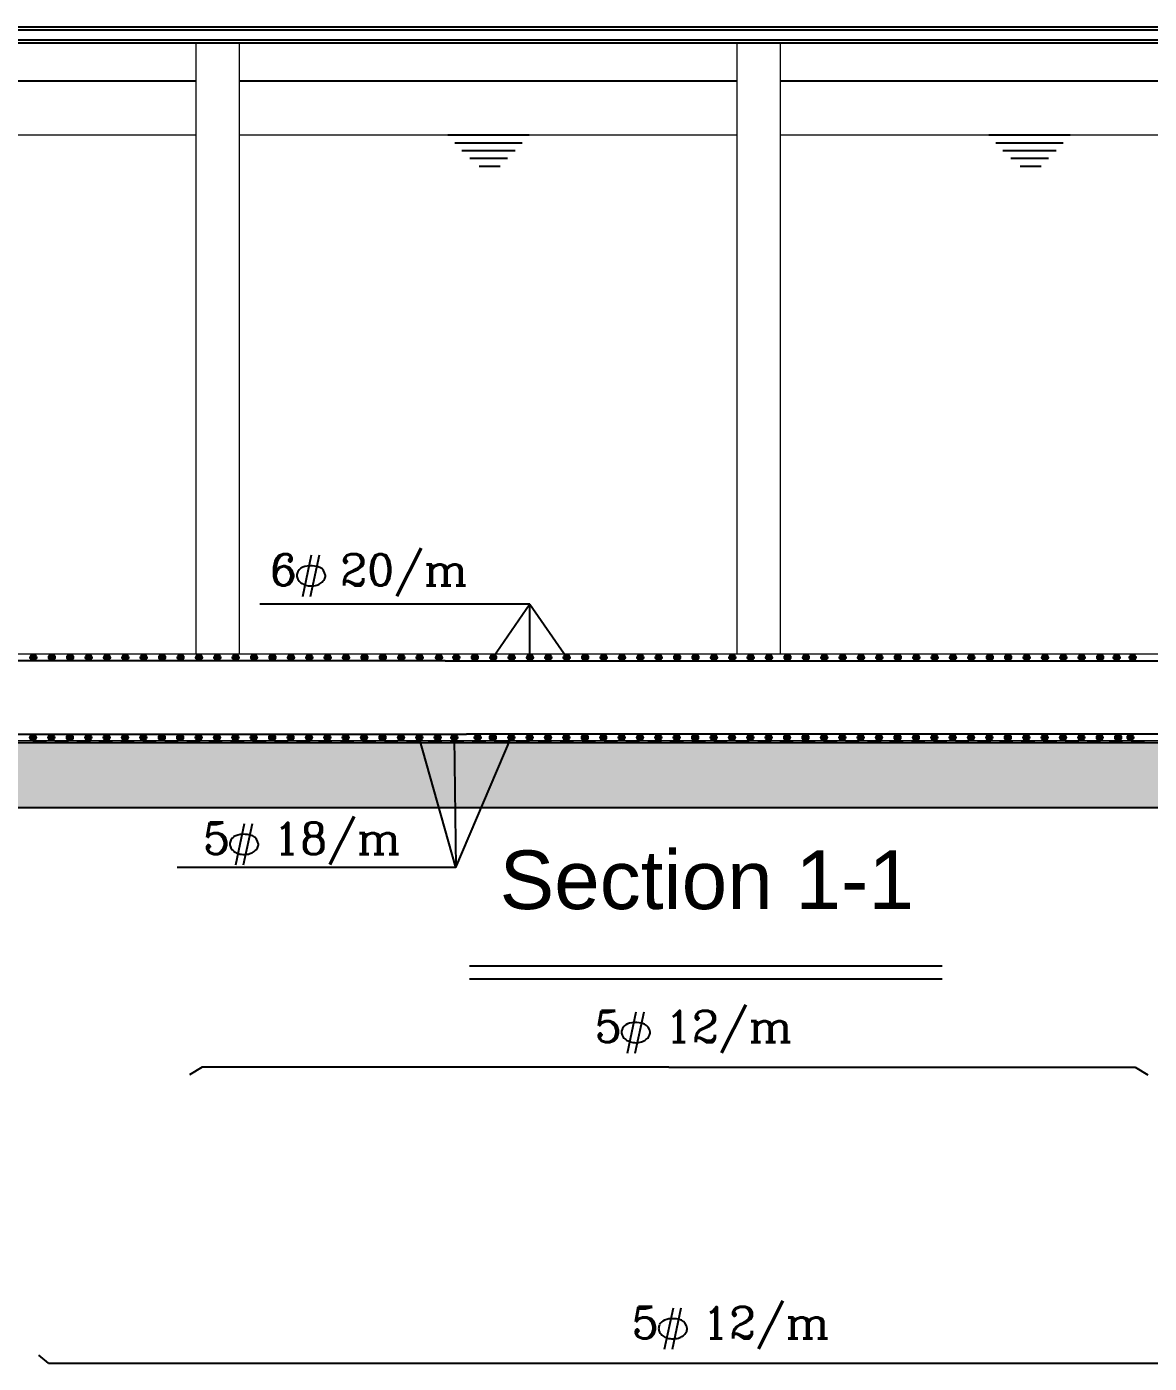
# Model space of a CAD drawing. Header units: metres. Extents: x 64 to 364, y 186 to 335.
# Drawn here: x 243.74 to 254.12, y 288.72 to 301.08 of the extents above; entities that cross this region are included whole.
import ezdxf
from ezdxf.enums import TextEntityAlignment as Align

# ---------------------------------------------------------------- set-up
doc = ezdxf.new("R2010")
doc.units = ezdxf.units.M
doc.header["$MEASUREMENT"] = 0
for name, color, linetype in [('91-TABLE-TEXT', 3, 'Continuous'), ('beam', 3, 'Continuous'), ('COLUMNS', 210, 'Continuous'), ('DIMENSIONS', 2, 'Continuous'), ('HATCH', 252, 'Continuous'), ('Isolation', 30, 'Continuous'), ('PC', 8, 'Continuous'), ('RC', 1, 'Continuous'), ('STEEL', 5, 'Continuous'), ('Water', 4, 'Continuous'), ('YQ_IDEN', 3, 'Continuous')]:
    doc.layers.add(name, color=color, linetype=linetype)
doc.styles.add('1', font='arial.ttf')
doc.styles.add('ROMANC', font='romanc.shx')

msp = doc.modelspace()

# ---------------------------------------------------------------- hatches: boundary and pattern name
at = {"layer": 'HATCH', "lineweight": 9}
h = msp.add_hatch(dxfattribs=at)
h.set_pattern_fill('AR-CONC', color=256)
h.set_pattern_definition([(50, (-94.388, 46.956), (7.1726, -0.62752), [0.75, -8.25]), (355, (-94.388, 46.956), (-1.38751, 7.52192), [0.6, -6.6]), (100.4514, (-93.79, 46.904), (5.78509, 6.8944), [0.6374, -7.01142]), (46.1842, (-94.388, 48.956), (10.67241, -1.6552), [1.125, -12.375]), (96.6356, (-93.498, 48.818), (9.34662, 9.74119), [0.9561, -10.51714]), (351.1842, (-94.388, 48.956), (9.34662, 9.7412), [0.9, -9.9]), (21, (-93.388, 48.456), (5.96907, -4.02619), [0.75, -8.25]), (326, (-93.388, 48.456), (2.43315, 7.2515), [0.6, -6.6]), (71.4514, (-92.89, 48.1207), (8.40222, 3.22531), [0.6374, -7.01142]), (37.5, (-94.3877, 46.9562), (0.121599, 3.328939), [0, -6.52, 0, -6.7, 0, -6.625]), (7.5, (-94.3877, 46.956), (2.630695, 3.944117), [0, -3.82, 0, -6.37, 0, -2.525]), (327.5, (-96.6177, 46.9562), (5.338224, -0.225549), [0, -2.5, 0, -7.8, 0, -10.35]), (317.5, (-97.6177, 46.956), (5.83186, 1.00105), [0, -3.25, 0, -5.18, 0, -7.35])])
h.paths.add_polyline_path([(260.5059, 294.4552), (260.4529, 294.4552), (240.5059, 294.4552), (240.5059, 294.1552), (260.5059, 294.1552)])
h.paths.add_polyline_path([(261.1459, 294.4552), (260.5059, 294.4552), (260.5059, 294.1552), (261.1459, 294.1552)])
h.paths.add_polyline_path([(240.5059, 294.4552), (239.8659, 294.4552), (239.8659, 294.1552), (240.5059, 294.1552)])
h = msp.add_hatch(dxfattribs=at)
h.set_pattern_fill('AR-CONC', color=256, scale=0.05)
h.set_pattern_definition([(50, (-94.3877, 46.95617), (0.3586301, -0.03137607), [0.0375, -0.4125]), (355, (-94.3877, 46.95617), (-0.06937567, 0.37609607), [0.03, -0.33]), (100.45144, (-94.35782, 46.95355), (0.28925442, 0.34472), [0.0318701, -0.35057106]), (46.1842, (-94.3877, 47.05617), (0.53362067, -0.08275964), [0.05625, -0.61875]), (96.63564, (-94.34324, 47.04927), (0.467331, 0.4870593), [0.0478052, -0.5258569]), (351.18416, (-94.3877, 47.05617), (0.467331, 0.4870593), [0.045, -0.495]), (21, (-94.3377, 47.03117), (0.29845353, -0.20130945), [0.0375, -0.4125]), (326, (-94.3377, 47.03117), (0.12165767, 0.36257502), [0.03, -0.33]), (71.451445, (-94.31284, 47.0144), (0.4201112, 0.16126558), [0.0318701, -0.35057106]), (37.5, (-94.38771, 46.95617), (0.006079928, 0.166446927), [0, -0.326, 0, -0.335, 0, -0.33125]), (7.5, (-94.38771, 46.95617), (0.13153477, 0.197205856), [0, -0.191, 0, -0.3185, 0, -0.12625]), (327.5, (-94.49921, 46.95617), (0.26691122, -0.011277436), [0, -0.125, 0, -0.39, 0, -0.5175]), (317.5, (-94.5492, 46.95617), (0.29159308, 0.05005249), [0, -0.1625, 0, -0.259, 0, -0.3675])])
h.paths.add_polyline_path([(261.1459, 294.4552), (260.5059, 294.4552), (260.5059, 293.8552), (261.1459, 293.8552)])
h.paths.add_polyline_path([(260.5059, 294.4552), (260.4529, 294.4552), (240.5059, 294.4552), (240.5059, 293.8552), (260.5059, 293.8552)])
h.paths.add_polyline_path([(240.5059, 294.4552), (239.8659, 294.4552), (239.8659, 293.8552), (240.5059, 293.8552)])
at = {"layer": 'Isolation'}
for points in [[(243.8069, 294.4752), (243.913, 294.4752), (243.913, 294.4552), (243.8069, 294.4552)], [(244.0099, 294.4752), (244.116, 294.4752), (244.116, 294.4552), (244.0099, 294.4552)], [(244.2129, 294.4752), (244.319, 294.4752), (244.319, 294.4552), (244.2129, 294.4552)], [(244.4159, 294.4752), (244.522, 294.4752), (244.522, 294.4552), (244.4159, 294.4552)], [(244.6189, 294.4752), (244.725, 294.4752), (244.725, 294.4552), (244.6189, 294.4552)], [(244.8219, 294.4752), (244.928, 294.4752), (244.928, 294.4552), (244.8219, 294.4552)], [(245.0249, 294.4752), (245.131, 294.4752), (245.131, 294.4552), (245.0249, 294.4552)], [(245.2279, 294.4752), (245.334, 294.4752), (245.334, 294.4552), (245.2279, 294.4552)], [(245.4309, 294.4752), (245.537, 294.4752), (245.537, 294.4552), (245.4309, 294.4552)], [(245.6339, 294.4752), (245.74, 294.4752), (245.74, 294.4552), (245.6339, 294.4552)], [(245.8369, 294.4752), (245.943, 294.4752), (245.943, 294.4552), (245.8369, 294.4552)], [(246.0399, 294.4752), (246.146, 294.4752), (246.146, 294.4552), (246.0399, 294.4552)], [(246.2429, 294.4752), (246.349, 294.4752), (246.349, 294.4552), (246.2429, 294.4552)], [(246.4459, 294.4752), (246.552, 294.4752), (246.552, 294.4552), (246.4459, 294.4552)], [(246.6489, 294.4752), (246.755, 294.4752), (246.755, 294.4552), (246.6489, 294.4552)], [(246.8519, 294.4752), (246.958, 294.4752), (246.958, 294.4552), (246.8519, 294.4552)], [(247.0549, 294.4752), (247.161, 294.4752), (247.161, 294.4552), (247.0549, 294.4552)], [(247.2579, 294.4752), (247.364, 294.4752), (247.364, 294.4552), (247.2579, 294.4552)], [(247.4609, 294.4752), (247.567, 294.4752), (247.567, 294.4552), (247.4609, 294.4552)], [(247.6639, 294.4752), (247.77, 294.4752), (247.77, 294.4552), (247.6639, 294.4552)], [(247.8669, 294.4752), (247.973, 294.4752), (247.973, 294.4552), (247.8669, 294.4552)], [(248.0699, 294.4752), (248.176, 294.4752), (248.176, 294.4552), (248.0699, 294.4552)], [(248.2729, 294.4752), (248.379, 294.4752), (248.379, 294.4552), (248.2729, 294.4552)], [(248.4759, 294.4752), (248.582, 294.4752), (248.582, 294.4552), (248.4759, 294.4552)], [(248.6789, 294.4752), (248.785, 294.4752), (248.785, 294.4552), (248.6789, 294.4552)], [(248.8819, 294.4752), (248.988, 294.4752), (248.988, 294.4552), (248.8819, 294.4552)], [(249.0849, 294.4752), (249.191, 294.4752), (249.191, 294.4552), (249.0849, 294.4552)], [(249.2879, 294.4752), (249.394, 294.4752), (249.394, 294.4552), (249.2879, 294.4552)], [(249.4909, 294.4752), (249.597, 294.4752), (249.597, 294.4552), (249.4909, 294.4552)], [(249.6939, 294.4752), (249.8, 294.4752), (249.8, 294.4552), (249.6939, 294.4552)], [(249.8969, 294.4752), (250.003, 294.4752), (250.003, 294.4552), (249.8969, 294.4552)], [(250.0999, 294.4752), (250.206, 294.4752), (250.206, 294.4552), (250.0999, 294.4552)], [(250.3029, 294.4752), (250.409, 294.4752), (250.409, 294.4552), (250.3029, 294.4552)], [(250.5059, 294.4752), (250.612, 294.4752), (250.612, 294.4552), (250.5059, 294.4552)], [(250.7089, 294.4752), (250.815, 294.4752), (250.815, 294.4552), (250.7089, 294.4552)], [(250.9119, 294.4752), (251.018, 294.4752), (251.018, 294.4552), (250.9119, 294.4552)], [(251.1149, 294.4752), (251.221, 294.4752), (251.221, 294.4552), (251.1149, 294.4552)], [(251.3179, 294.4752), (251.424, 294.4752), (251.424, 294.4552), (251.3179, 294.4552)], [(251.5209, 294.4752), (251.627, 294.4752), (251.627, 294.4552), (251.5209, 294.4552)], [(251.7239, 294.4752), (251.83, 294.4752), (251.83, 294.4552), (251.7239, 294.4552)], [(251.9269, 294.4752), (252.033, 294.4752), (252.033, 294.4552), (251.9269, 294.4552)], [(252.1299, 294.4752), (252.236, 294.4752), (252.236, 294.4552), (252.1299, 294.4552)], [(252.3329, 294.4752), (252.439, 294.4752), (252.439, 294.4552), (252.3329, 294.4552)], [(252.5359, 294.4752), (252.642, 294.4752), (252.642, 294.4552), (252.5359, 294.4552)], [(252.7389, 294.4752), (252.845, 294.4752), (252.845, 294.4552), (252.7389, 294.4552)], [(252.9419, 294.4752), (253.048, 294.4752), (253.048, 294.4552), (252.9419, 294.4552)], [(253.1449, 294.4752), (253.251, 294.4752), (253.251, 294.4552), (253.1449, 294.4552)], [(253.3479, 294.4752), (253.454, 294.4752), (253.454, 294.4552), (253.3479, 294.4552)], [(253.5509, 294.4752), (253.657, 294.4752), (253.657, 294.4552), (253.5509, 294.4552)], [(253.7539, 294.4752), (253.86, 294.4752), (253.86, 294.4552), (253.7539, 294.4552)], [(253.9569, 294.4752), (254.063, 294.4752), (254.063, 294.4552), (253.9569, 294.4552)]]:
    msp.add_hatch(color=256, dxfattribs=at).paths.add_polyline_path(points)
at = {"layer": 'STEEL', "ltscale": 0.2}
h = msp.add_hatch(color=256, dxfattribs=at)
h.paths.add_polyline_path([(243.7729, 295.2459), (243.8299, 295.2459, 1)])
h.paths.add_polyline_path([(243.7729, 295.2459, 1), (243.8299, 295.2459)])
h = msp.add_hatch(color=256, dxfattribs=at)
h.paths.add_polyline_path([(243.9429, 295.2459), (243.9999, 295.2459, 1)])
h.paths.add_polyline_path([(243.9429, 295.2459, 1), (243.9999, 295.2459)])
h = msp.add_hatch(color=256, dxfattribs=at)
h.paths.add_polyline_path([(244.1129, 295.2459), (244.1699, 295.2459, 1)])
h.paths.add_polyline_path([(244.1129, 295.2459, 1), (244.1699, 295.2459)])
h = msp.add_hatch(color=256, dxfattribs=at)
h.paths.add_polyline_path([(244.2829, 295.2459), (244.3399, 295.2459, 1)])
h.paths.add_polyline_path([(244.2829, 295.2459, 1), (244.3399, 295.2459)])
h = msp.add_hatch(color=256, dxfattribs=at)
h.paths.add_polyline_path([(244.4529, 295.2459), (244.5099, 295.2459, 1)])
h.paths.add_polyline_path([(244.4529, 295.2459, 1), (244.5099, 295.2459)])
h = msp.add_hatch(color=256, dxfattribs=at)
h.paths.add_polyline_path([(244.6229, 295.2459), (244.6799, 295.2459, 1)])
h.paths.add_polyline_path([(244.6229, 295.2459, 1), (244.6799, 295.2459)])
h = msp.add_hatch(color=256, dxfattribs=at)
h.paths.add_polyline_path([(244.7929, 295.2459), (244.8499, 295.2459, 1)])
h.paths.add_polyline_path([(244.7929, 295.2459, 1), (244.8499, 295.2459)])
h = msp.add_hatch(color=256, dxfattribs=at)
h.paths.add_polyline_path([(244.9629, 295.2459), (245.0199, 295.2459, 1)])
h.paths.add_polyline_path([(244.9629, 295.2459, 1), (245.0199, 295.2459)])
h = msp.add_hatch(color=256, dxfattribs=at)
h.paths.add_polyline_path([(245.1329, 295.2459), (245.1899, 295.2459, 1)])
h.paths.add_polyline_path([(245.1329, 295.2459, 1), (245.1899, 295.2459)])
h = msp.add_hatch(color=256, dxfattribs=at)
h.paths.add_polyline_path([(245.3029, 295.2459), (245.3599, 295.2459, 1)])
h.paths.add_polyline_path([(245.3029, 295.2459, 1), (245.3599, 295.2459)])
h = msp.add_hatch(color=256, dxfattribs=at)
h.paths.add_polyline_path([(245.4729, 295.2459), (245.5299, 295.2459, 1)])
h.paths.add_polyline_path([(245.4729, 295.2459, 1), (245.5299, 295.2459)])
h = msp.add_hatch(color=256, dxfattribs=at)
h.paths.add_polyline_path([(245.6429, 295.2459), (245.6999, 295.2459, 1)])
h.paths.add_polyline_path([(245.6429, 295.2459, 1), (245.6999, 295.2459)])
h = msp.add_hatch(color=256, dxfattribs=at)
h.paths.add_polyline_path([(245.8129, 295.2459), (245.8699, 295.2459, 1)])
h.paths.add_polyline_path([(245.8129, 295.2459, 1), (245.8699, 295.2459)])
h = msp.add_hatch(color=256, dxfattribs=at)
h.paths.add_polyline_path([(245.9829, 295.2459), (246.0399, 295.2459, 1)])
h.paths.add_polyline_path([(245.9829, 295.2459, 1), (246.0399, 295.2459)])
h = msp.add_hatch(color=256, dxfattribs=at)
h.paths.add_polyline_path([(246.1529, 295.2459), (246.2099, 295.2459, 1)])
h.paths.add_polyline_path([(246.1529, 295.2459, 1), (246.2099, 295.2459)])
h = msp.add_hatch(color=256, dxfattribs=at)
h.paths.add_polyline_path([(246.3229, 295.2459), (246.3799, 295.2459, 1)])
h.paths.add_polyline_path([(246.3229, 295.2459, 1), (246.3799, 295.2459)])
h = msp.add_hatch(color=256, dxfattribs=at)
h.paths.add_polyline_path([(246.4929, 295.2459), (246.5499, 295.2459, 1)])
h.paths.add_polyline_path([(246.4929, 295.2459, 1), (246.5499, 295.2459)])
h = msp.add_hatch(color=256, dxfattribs=at)
h.paths.add_polyline_path([(246.6629, 295.2459), (246.7199, 295.2459, 1)])
h.paths.add_polyline_path([(246.6629, 295.2459, 1), (246.7199, 295.2459)])
h = msp.add_hatch(color=256, dxfattribs=at)
h.paths.add_polyline_path([(246.8329, 295.2459), (246.8899, 295.2459, 1)])
h.paths.add_polyline_path([(246.8329, 295.2459, 1), (246.8899, 295.2459)])
h = msp.add_hatch(color=256, dxfattribs=at)
h.paths.add_polyline_path([(247.0029, 295.2459), (247.0599, 295.2459, 1)])
h.paths.add_polyline_path([(247.0029, 295.2459, 1), (247.0599, 295.2459)])
h = msp.add_hatch(color=256, dxfattribs=at)
h.paths.add_polyline_path([(247.1729, 295.2459), (247.2299, 295.2459, 1)])
h.paths.add_polyline_path([(247.1729, 295.2459, 1), (247.2299, 295.2459)])
h = msp.add_hatch(color=256, dxfattribs=at)
h.paths.add_polyline_path([(247.3429, 295.2459), (247.3999, 295.2459, 1)])
h.paths.add_polyline_path([(247.3429, 295.2459, 1), (247.3999, 295.2459)])
h = msp.add_hatch(color=256, dxfattribs=at)
h.paths.add_polyline_path([(247.5226, 295.2466), (247.5796, 295.2466, 1)])
h.paths.add_polyline_path([(247.5226, 295.2466, 1), (247.5796, 295.2466)])
h = msp.add_hatch(color=256, dxfattribs=at)
h.paths.add_polyline_path([(247.6824, 295.2442), (247.7395, 295.2442, 1)])
h.paths.add_polyline_path([(247.6824, 295.2442, 1), (247.7395, 295.2442)])
h = msp.add_hatch(color=256, dxfattribs=at)
h.paths.add_polyline_path([(247.8529, 295.2459), (247.9099, 295.2459, 1)])
h.paths.add_polyline_path([(247.8529, 295.2459, 1), (247.9099, 295.2459)])
h = msp.add_hatch(color=256, dxfattribs=at)
h.paths.add_polyline_path([(248.0229, 295.2459), (248.0799, 295.2459, 1)])
h.paths.add_polyline_path([(248.0229, 295.2459, 1), (248.0799, 295.2459)])
h = msp.add_hatch(color=256, dxfattribs=at)
h.paths.add_polyline_path([(248.1929, 295.2459), (248.2499, 295.2459, 1)])
h.paths.add_polyline_path([(248.1929, 295.2459, 1), (248.2499, 295.2459)])
h = msp.add_hatch(color=256, dxfattribs=at)
h.paths.add_polyline_path([(248.3629, 295.2459), (248.4199, 295.2459, 1)])
h.paths.add_polyline_path([(248.3629, 295.2459, 1), (248.4199, 295.2459)])
h = msp.add_hatch(color=256, dxfattribs=at)
h.paths.add_polyline_path([(248.5329, 295.2459), (248.5899, 295.2459, 1)])
h.paths.add_polyline_path([(248.5329, 295.2459, 1), (248.5899, 295.2459)])
h = msp.add_hatch(color=256, dxfattribs=at)
h.paths.add_polyline_path([(248.7029, 295.2459), (248.7599, 295.2459, 1)])
h.paths.add_polyline_path([(248.7029, 295.2459, 1), (248.7599, 295.2459)])
h = msp.add_hatch(color=256, dxfattribs=at)
h.paths.add_polyline_path([(248.8729, 295.2459), (248.9299, 295.2459, 1)])
h.paths.add_polyline_path([(248.8729, 295.2459, 1), (248.9299, 295.2459)])
h = msp.add_hatch(color=256, dxfattribs=at)
h.paths.add_polyline_path([(249.0429, 295.2459), (249.0999, 295.2459, 1)])
h.paths.add_polyline_path([(249.0429, 295.2459, 1), (249.0999, 295.2459)])
h = msp.add_hatch(color=256, dxfattribs=at)
h.paths.add_polyline_path([(249.2129, 295.2459), (249.2699, 295.2459, 1)])
h.paths.add_polyline_path([(249.2129, 295.2459, 1), (249.2699, 295.2459)])
h = msp.add_hatch(color=256, dxfattribs=at)
h.paths.add_polyline_path([(249.3829, 295.2459), (249.4399, 295.2459, 1)])
h.paths.add_polyline_path([(249.3829, 295.2459, 1), (249.4399, 295.2459)])
h = msp.add_hatch(color=256, dxfattribs=at)
h.paths.add_polyline_path([(249.5529, 295.2459), (249.6099, 295.2459, 1)])
h.paths.add_polyline_path([(249.5529, 295.2459, 1), (249.6099, 295.2459)])
h = msp.add_hatch(color=256, dxfattribs=at)
h.paths.add_polyline_path([(249.7229, 295.2459), (249.7799, 295.2459, 1)])
h.paths.add_polyline_path([(249.7229, 295.2459, 1), (249.7799, 295.2459)])
h = msp.add_hatch(color=256, dxfattribs=at)
h.paths.add_polyline_path([(249.8929, 295.2459), (249.9499, 295.2459, 1)])
h.paths.add_polyline_path([(249.8929, 295.2459, 1), (249.9499, 295.2459)])
h = msp.add_hatch(color=256, dxfattribs=at)
h.paths.add_polyline_path([(250.0629, 295.2459), (250.1199, 295.2459, 1)])
h.paths.add_polyline_path([(250.0629, 295.2459, 1), (250.1199, 295.2459)])
h = msp.add_hatch(color=256, dxfattribs=at)
h.paths.add_polyline_path([(250.2329, 295.2459), (250.2899, 295.2459, 1)])
h.paths.add_polyline_path([(250.2329, 295.2459, 1), (250.2899, 295.2459)])
h = msp.add_hatch(color=256, dxfattribs=at)
h.paths.add_polyline_path([(250.4029, 295.2459), (250.4599, 295.2459, 1)])
h.paths.add_polyline_path([(250.4029, 295.2459, 1), (250.4599, 295.2459)])
h = msp.add_hatch(color=256, dxfattribs=at)
h.paths.add_polyline_path([(250.5729, 295.2459), (250.6299, 295.2459, 1)])
h.paths.add_polyline_path([(250.5729, 295.2459, 1), (250.6299, 295.2459)])
h = msp.add_hatch(color=256, dxfattribs=at)
h.paths.add_polyline_path([(250.7429, 295.2459), (250.7999, 295.2459, 1)])
h.paths.add_polyline_path([(250.7429, 295.2459, 1), (250.7999, 295.2459)])
h = msp.add_hatch(color=256, dxfattribs=at)
h.paths.add_polyline_path([(250.9129, 295.2459), (250.9699, 295.2459, 1)])
h.paths.add_polyline_path([(250.9129, 295.2459, 1), (250.9699, 295.2459)])
h = msp.add_hatch(color=256, dxfattribs=at)
h.paths.add_polyline_path([(251.0829, 295.2459), (251.1399, 295.2459, 1)])
h.paths.add_polyline_path([(251.0829, 295.2459, 1), (251.1399, 295.2459)])
h = msp.add_hatch(color=256, dxfattribs=at)
h.paths.add_polyline_path([(251.2529, 295.2459), (251.3099, 295.2459, 1)])
h.paths.add_polyline_path([(251.2529, 295.2459, 1), (251.3099, 295.2459)])
h = msp.add_hatch(color=256, dxfattribs=at)
h.paths.add_polyline_path([(251.4229, 295.2459), (251.4799, 295.2459, 1)])
h.paths.add_polyline_path([(251.4229, 295.2459, 1), (251.4799, 295.2459)])
h = msp.add_hatch(color=256, dxfattribs=at)
h.paths.add_polyline_path([(251.5929, 295.2459), (251.6499, 295.2459, 1)])
h.paths.add_polyline_path([(251.5929, 295.2459, 1), (251.6499, 295.2459)])
h = msp.add_hatch(color=256, dxfattribs=at)
h.paths.add_polyline_path([(251.7629, 295.2459), (251.8199, 295.2459, 1)])
h.paths.add_polyline_path([(251.7629, 295.2459, 1), (251.8199, 295.2459)])
h = msp.add_hatch(color=256, dxfattribs=at)
h.paths.add_polyline_path([(251.9329, 295.2459), (251.9899, 295.2459, 1)])
h.paths.add_polyline_path([(251.9329, 295.2459, 1), (251.9899, 295.2459)])
h = msp.add_hatch(color=256, dxfattribs=at)
h.paths.add_polyline_path([(252.1029, 295.2459), (252.1599, 295.2459, 1)])
h.paths.add_polyline_path([(252.1029, 295.2459, 1), (252.1599, 295.2459)])
h = msp.add_hatch(color=256, dxfattribs=at)
h.paths.add_polyline_path([(252.2729, 295.2459), (252.3299, 295.2459, 1)])
h.paths.add_polyline_path([(252.2729, 295.2459, 1), (252.3299, 295.2459)])
h = msp.add_hatch(color=256, dxfattribs=at)
h.paths.add_polyline_path([(252.4429, 295.2459), (252.4999, 295.2459, 1)])
h.paths.add_polyline_path([(252.4429, 295.2459, 1), (252.4999, 295.2459)])
h = msp.add_hatch(color=256, dxfattribs=at)
h.paths.add_polyline_path([(252.6129, 295.2459), (252.6699, 295.2459, 1)])
h.paths.add_polyline_path([(252.6129, 295.2459, 1), (252.6699, 295.2459)])
h = msp.add_hatch(color=256, dxfattribs=at)
h.paths.add_polyline_path([(252.7829, 295.2459), (252.8399, 295.2459, 1)])
h.paths.add_polyline_path([(252.7829, 295.2459, 1), (252.8399, 295.2459)])
h = msp.add_hatch(color=256, dxfattribs=at)
h.paths.add_polyline_path([(252.9529, 295.2459), (253.0099, 295.2459, 1)])
h.paths.add_polyline_path([(252.9529, 295.2459, 1), (253.0099, 295.2459)])
h = msp.add_hatch(color=256, dxfattribs=at)
h.paths.add_polyline_path([(253.1229, 295.2459), (253.1799, 295.2459, 1)])
h.paths.add_polyline_path([(253.1229, 295.2459, 1), (253.1799, 295.2459)])
h = msp.add_hatch(color=256, dxfattribs=at)
h.paths.add_polyline_path([(253.2929, 295.2459), (253.3499, 295.2459, 1)])
h.paths.add_polyline_path([(253.2929, 295.2459, 1), (253.3499, 295.2459)])
h = msp.add_hatch(color=256, dxfattribs=at)
h.paths.add_polyline_path([(253.4629, 295.2459), (253.5199, 295.2459, 1)])
h.paths.add_polyline_path([(253.4629, 295.2459, 1), (253.5199, 295.2459)])
h = msp.add_hatch(color=256, dxfattribs=at)
h.paths.add_polyline_path([(253.6329, 295.2459), (253.6899, 295.2459, 1)])
h.paths.add_polyline_path([(253.6329, 295.2459, 1), (253.6899, 295.2459)])
h = msp.add_hatch(color=256, dxfattribs=at)
h.paths.add_polyline_path([(253.7851, 295.2466), (253.8421, 295.2466, 1)])
h.paths.add_polyline_path([(253.7851, 295.2466, 1), (253.8421, 295.2466)])
h = msp.add_hatch(color=256, dxfattribs=at)
h.paths.add_polyline_path([(253.9324, 295.2442), (253.9895, 295.2442, 1)])
h.paths.add_polyline_path([(253.9324, 295.2442, 1), (253.9895, 295.2442)])
h = msp.add_hatch(color=256, dxfattribs=at)
h.paths.add_polyline_path([(243.7696, 294.5061), (243.8267, 294.5061, 1)])
h.paths.add_polyline_path([(243.7696, 294.5061, 1), (243.8267, 294.5061)])
h = msp.add_hatch(color=256, dxfattribs=at)
h.paths.add_polyline_path([(243.9396, 294.5061), (243.9967, 294.5061, 1)])
h.paths.add_polyline_path([(243.9396, 294.5061, 1), (243.9967, 294.5061)])
h = msp.add_hatch(color=256, dxfattribs=at)
h.paths.add_polyline_path([(244.1096, 294.5061), (244.1667, 294.5061, 1)])
h.paths.add_polyline_path([(244.1096, 294.5061, 1), (244.1667, 294.5061)])
h = msp.add_hatch(color=256, dxfattribs=at)
h.paths.add_polyline_path([(244.2796, 294.5061), (244.3367, 294.5061, 1)])
h.paths.add_polyline_path([(244.2796, 294.5061, 1), (244.3367, 294.5061)])
h = msp.add_hatch(color=256, dxfattribs=at)
h.paths.add_polyline_path([(244.4496, 294.5061), (244.5067, 294.5061, 1)])
h.paths.add_polyline_path([(244.4496, 294.5061, 1), (244.5067, 294.5061)])
h = msp.add_hatch(color=256, dxfattribs=at)
h.paths.add_polyline_path([(244.6196, 294.5061), (244.6767, 294.5061, 1)])
h.paths.add_polyline_path([(244.6196, 294.5061, 1), (244.6767, 294.5061)])
h = msp.add_hatch(color=256, dxfattribs=at)
h.paths.add_polyline_path([(244.7896, 294.5061), (244.8467, 294.5061, 1)])
h.paths.add_polyline_path([(244.7896, 294.5061, 1), (244.8467, 294.5061)])
h = msp.add_hatch(color=256, dxfattribs=at)
h.paths.add_polyline_path([(244.9596, 294.5061), (245.0167, 294.5061, 1)])
h.paths.add_polyline_path([(244.9596, 294.5061, 1), (245.0167, 294.5061)])
h = msp.add_hatch(color=256, dxfattribs=at)
h.paths.add_polyline_path([(245.1296, 294.5061), (245.1867, 294.5061, 1)])
h.paths.add_polyline_path([(245.1296, 294.5061, 1), (245.1867, 294.5061)])
h = msp.add_hatch(color=256, dxfattribs=at)
h.paths.add_polyline_path([(245.2996, 294.5061), (245.3567, 294.5061, 1)])
h.paths.add_polyline_path([(245.2996, 294.5061, 1), (245.3567, 294.5061)])
h = msp.add_hatch(color=256, dxfattribs=at)
h.paths.add_polyline_path([(245.4696, 294.5061), (245.5267, 294.5061, 1)])
h.paths.add_polyline_path([(245.4696, 294.5061, 1), (245.5267, 294.5061)])
h = msp.add_hatch(color=256, dxfattribs=at)
h.paths.add_polyline_path([(245.6396, 294.5061), (245.6967, 294.5061, 1)])
h.paths.add_polyline_path([(245.6396, 294.5061, 1), (245.6967, 294.5061)])
h = msp.add_hatch(color=256, dxfattribs=at)
h.paths.add_polyline_path([(245.8096, 294.5061), (245.8667, 294.5061, 1)])
h.paths.add_polyline_path([(245.8096, 294.5061, 1), (245.8667, 294.5061)])
h = msp.add_hatch(color=256, dxfattribs=at)
h.paths.add_polyline_path([(245.9796, 294.5061), (246.0367, 294.5061, 1)])
h.paths.add_polyline_path([(245.9796, 294.5061, 1), (246.0367, 294.5061)])
h = msp.add_hatch(color=256, dxfattribs=at)
h.paths.add_polyline_path([(246.1496, 294.5061), (246.2067, 294.5061, 1)])
h.paths.add_polyline_path([(246.1496, 294.5061, 1), (246.2067, 294.5061)])
h = msp.add_hatch(color=256, dxfattribs=at)
h.paths.add_polyline_path([(246.3196, 294.5061), (246.3767, 294.5061, 1)])
h.paths.add_polyline_path([(246.3196, 294.5061, 1), (246.3767, 294.5061)])
h = msp.add_hatch(color=256, dxfattribs=at)
h.paths.add_polyline_path([(246.4896, 294.5061), (246.5467, 294.5061, 1)])
h.paths.add_polyline_path([(246.4896, 294.5061, 1), (246.5467, 294.5061)])
h = msp.add_hatch(color=256, dxfattribs=at)
h.paths.add_polyline_path([(246.6596, 294.5061), (246.7167, 294.5061, 1)])
h.paths.add_polyline_path([(246.6596, 294.5061, 1), (246.7167, 294.5061)])
h = msp.add_hatch(color=256, dxfattribs=at)
h.paths.add_polyline_path([(246.8296, 294.5061), (246.8867, 294.5061, 1)])
h.paths.add_polyline_path([(246.8296, 294.5061, 1), (246.8867, 294.5061)])
h = msp.add_hatch(color=256, dxfattribs=at)
h.paths.add_polyline_path([(246.9996, 294.5061), (247.0567, 294.5061, 1)])
h.paths.add_polyline_path([(246.9996, 294.5061, 1), (247.0567, 294.5061)])
h = msp.add_hatch(color=256, dxfattribs=at)
h.paths.add_polyline_path([(247.1696, 294.5061), (247.2267, 294.5061, 1)])
h.paths.add_polyline_path([(247.1696, 294.5061, 1), (247.2267, 294.5061)])
h = msp.add_hatch(color=256, dxfattribs=at)
h.paths.add_polyline_path([(247.3396, 294.5061), (247.3967, 294.5061, 1)])
h.paths.add_polyline_path([(247.3396, 294.5061, 1), (247.3967, 294.5061)])
h = msp.add_hatch(color=256, dxfattribs=at)
h.paths.add_polyline_path([(247.5096, 294.5061), (247.5667, 294.5061, 1)])
h.paths.add_polyline_path([(247.5096, 294.5061, 1), (247.5667, 294.5061)])
h = msp.add_hatch(color=256, dxfattribs=at)
h.paths.add_polyline_path([(247.663, 294.5066), (247.72, 294.5066, 1)])
h.paths.add_polyline_path([(247.663, 294.5066, 1), (247.72, 294.5066)])
h = msp.add_hatch(color=256, dxfattribs=at)
h.paths.add_polyline_path([(247.879, 294.5066), (247.9361, 294.5066, 1)])
h.paths.add_polyline_path([(247.879, 294.5066, 1), (247.9361, 294.5066)])
h = msp.add_hatch(color=256, dxfattribs=at)
h.paths.add_polyline_path([(248.0196, 294.5061), (248.0767, 294.5061, 1)])
h.paths.add_polyline_path([(248.0196, 294.5061, 1), (248.0767, 294.5061)])
h = msp.add_hatch(color=256, dxfattribs=at)
h.paths.add_polyline_path([(248.1896, 294.5061), (248.2467, 294.5061, 1)])
h.paths.add_polyline_path([(248.1896, 294.5061, 1), (248.2467, 294.5061)])
h = msp.add_hatch(color=256, dxfattribs=at)
h.paths.add_polyline_path([(248.3596, 294.5061), (248.4167, 294.5061, 1)])
h.paths.add_polyline_path([(248.3596, 294.5061, 1), (248.4167, 294.5061)])
h = msp.add_hatch(color=256, dxfattribs=at)
h.paths.add_polyline_path([(248.5296, 294.5061), (248.5867, 294.5061, 1)])
h.paths.add_polyline_path([(248.5296, 294.5061, 1), (248.5867, 294.5061)])
h = msp.add_hatch(color=256, dxfattribs=at)
h.paths.add_polyline_path([(248.6996, 294.5061), (248.7567, 294.5061, 1)])
h.paths.add_polyline_path([(248.6996, 294.5061, 1), (248.7567, 294.5061)])
h = msp.add_hatch(color=256, dxfattribs=at)
h.paths.add_polyline_path([(248.8696, 294.5061), (248.9267, 294.5061, 1)])
h.paths.add_polyline_path([(248.8696, 294.5061, 1), (248.9267, 294.5061)])
h = msp.add_hatch(color=256, dxfattribs=at)
h.paths.add_polyline_path([(249.0396, 294.5061), (249.0967, 294.5061, 1)])
h.paths.add_polyline_path([(249.0396, 294.5061, 1), (249.0967, 294.5061)])
h = msp.add_hatch(color=256, dxfattribs=at)
h.paths.add_polyline_path([(249.2096, 294.5061), (249.2667, 294.5061, 1)])
h.paths.add_polyline_path([(249.2096, 294.5061, 1), (249.2667, 294.5061)])
h = msp.add_hatch(color=256, dxfattribs=at)
h.paths.add_polyline_path([(249.3796, 294.5061), (249.4367, 294.5061, 1)])
h.paths.add_polyline_path([(249.3796, 294.5061, 1), (249.4367, 294.5061)])
h = msp.add_hatch(color=256, dxfattribs=at)
h.paths.add_polyline_path([(249.5496, 294.5061), (249.6067, 294.5061, 1)])
h.paths.add_polyline_path([(249.5496, 294.5061, 1), (249.6067, 294.5061)])
h = msp.add_hatch(color=256, dxfattribs=at)
h.paths.add_polyline_path([(249.7196, 294.5061), (249.7767, 294.5061, 1)])
h.paths.add_polyline_path([(249.7196, 294.5061, 1), (249.7767, 294.5061)])
h = msp.add_hatch(color=256, dxfattribs=at)
h.paths.add_polyline_path([(249.8896, 294.5061), (249.9467, 294.5061, 1)])
h.paths.add_polyline_path([(249.8896, 294.5061, 1), (249.9467, 294.5061)])
h = msp.add_hatch(color=256, dxfattribs=at)
h.paths.add_polyline_path([(250.0596, 294.5061), (250.1167, 294.5061, 1)])
h.paths.add_polyline_path([(250.0596, 294.5061, 1), (250.1167, 294.5061)])
h = msp.add_hatch(color=256, dxfattribs=at)
h.paths.add_polyline_path([(250.2296, 294.5061), (250.2867, 294.5061, 1)])
h.paths.add_polyline_path([(250.2296, 294.5061, 1), (250.2867, 294.5061)])
h = msp.add_hatch(color=256, dxfattribs=at)
h.paths.add_polyline_path([(250.3996, 294.5061), (250.4567, 294.5061, 1)])
h.paths.add_polyline_path([(250.3996, 294.5061, 1), (250.4567, 294.5061)])
h = msp.add_hatch(color=256, dxfattribs=at)
h.paths.add_polyline_path([(250.5696, 294.5061), (250.6267, 294.5061, 1)])
h.paths.add_polyline_path([(250.5696, 294.5061, 1), (250.6267, 294.5061)])
h = msp.add_hatch(color=256, dxfattribs=at)
h.paths.add_polyline_path([(250.7396, 294.5061), (250.7967, 294.5061, 1)])
h.paths.add_polyline_path([(250.7396, 294.5061, 1), (250.7967, 294.5061)])
h = msp.add_hatch(color=256, dxfattribs=at)
h.paths.add_polyline_path([(250.9096, 294.5061), (250.9667, 294.5061, 1)])
h.paths.add_polyline_path([(250.9096, 294.5061, 1), (250.9667, 294.5061)])
h = msp.add_hatch(color=256, dxfattribs=at)
h.paths.add_polyline_path([(251.0796, 294.5061), (251.1367, 294.5061, 1)])
h.paths.add_polyline_path([(251.0796, 294.5061, 1), (251.1367, 294.5061)])
h = msp.add_hatch(color=256, dxfattribs=at)
h.paths.add_polyline_path([(251.2496, 294.5061), (251.3067, 294.5061, 1)])
h.paths.add_polyline_path([(251.2496, 294.5061, 1), (251.3067, 294.5061)])
h = msp.add_hatch(color=256, dxfattribs=at)
h.paths.add_polyline_path([(251.4196, 294.5061), (251.4767, 294.5061, 1)])
h.paths.add_polyline_path([(251.4196, 294.5061, 1), (251.4767, 294.5061)])
h = msp.add_hatch(color=256, dxfattribs=at)
h.paths.add_polyline_path([(251.5896, 294.5061), (251.6467, 294.5061, 1)])
h.paths.add_polyline_path([(251.5896, 294.5061, 1), (251.6467, 294.5061)])
h = msp.add_hatch(color=256, dxfattribs=at)
h.paths.add_polyline_path([(251.7596, 294.5061), (251.8167, 294.5061, 1)])
h.paths.add_polyline_path([(251.7596, 294.5061, 1), (251.8167, 294.5061)])
h = msp.add_hatch(color=256, dxfattribs=at)
h.paths.add_polyline_path([(251.9296, 294.5061), (251.9867, 294.5061, 1)])
h.paths.add_polyline_path([(251.9296, 294.5061, 1), (251.9867, 294.5061)])
h = msp.add_hatch(color=256, dxfattribs=at)
h.paths.add_polyline_path([(252.0996, 294.5061), (252.1567, 294.5061, 1)])
h.paths.add_polyline_path([(252.0996, 294.5061, 1), (252.1567, 294.5061)])
h = msp.add_hatch(color=256, dxfattribs=at)
h.paths.add_polyline_path([(252.2696, 294.5061), (252.3267, 294.5061, 1)])
h.paths.add_polyline_path([(252.2696, 294.5061, 1), (252.3267, 294.5061)])
h = msp.add_hatch(color=256, dxfattribs=at)
h.paths.add_polyline_path([(252.4396, 294.5061), (252.4967, 294.5061, 1)])
h.paths.add_polyline_path([(252.4396, 294.5061, 1), (252.4967, 294.5061)])
h = msp.add_hatch(color=256, dxfattribs=at)
h.paths.add_polyline_path([(252.6096, 294.5061), (252.6667, 294.5061, 1)])
h.paths.add_polyline_path([(252.6096, 294.5061, 1), (252.6667, 294.5061)])
h = msp.add_hatch(color=256, dxfattribs=at)
h.paths.add_polyline_path([(252.7796, 294.5061), (252.8367, 294.5061, 1)])
h.paths.add_polyline_path([(252.7796, 294.5061, 1), (252.8367, 294.5061)])
h = msp.add_hatch(color=256, dxfattribs=at)
h.paths.add_polyline_path([(252.9496, 294.5061), (253.0067, 294.5061, 1)])
h.paths.add_polyline_path([(252.9496, 294.5061, 1), (253.0067, 294.5061)])
h = msp.add_hatch(color=256, dxfattribs=at)
h.paths.add_polyline_path([(253.1196, 294.5061), (253.1767, 294.5061, 1)])
h.paths.add_polyline_path([(253.1196, 294.5061, 1), (253.1767, 294.5061)])
h = msp.add_hatch(color=256, dxfattribs=at)
h.paths.add_polyline_path([(253.2896, 294.5061), (253.3467, 294.5061, 1)])
h.paths.add_polyline_path([(253.2896, 294.5061, 1), (253.3467, 294.5061)])
h = msp.add_hatch(color=256, dxfattribs=at)
h.paths.add_polyline_path([(253.4596, 294.5061), (253.5167, 294.5061, 1)])
h.paths.add_polyline_path([(253.4596, 294.5061, 1), (253.5167, 294.5061)])
h = msp.add_hatch(color=256, dxfattribs=at)
h.paths.add_polyline_path([(253.6296, 294.5061), (253.6867, 294.5061, 1)])
h.paths.add_polyline_path([(253.6296, 294.5061, 1), (253.6867, 294.5061)])
h = msp.add_hatch(color=256, dxfattribs=at)
h.paths.add_polyline_path([(253.7996, 294.5061), (253.8567, 294.5061, 1)])
h.paths.add_polyline_path([(253.7996, 294.5061, 1), (253.8567, 294.5061)])
h = msp.add_hatch(color=256, dxfattribs=at)
h.paths.add_polyline_path([(253.913, 294.5066), (253.97, 294.5066, 1)])
h.paths.add_polyline_path([(253.913, 294.5066, 1), (253.97, 294.5066)])

# ---------------------------------------------------------------- linework, layer by layer
at = {"layer": 'beam'}
for p, q in [((240.7059, 300.5752), (245.3059, 300.5752)), ((245.7059, 300.5752), (250.3059, 300.5752)), ((250.7059, 300.5752), (255.3059, 300.5752))]:
    msp.add_line(p, q, dxfattribs=at)
at = {"layer": 'COLUMNS', "lineweight": 9}
for p, q in [((245.3059, 295.2752), (245.3059, 300.9252)), ((245.7059, 295.2752), (245.7059, 300.9252)), ((250.3059, 295.2752), (250.3059, 300.9252)), ((250.7059, 295.2752), (250.7059, 300.9252))]:
    msp.add_line(p, q, dxfattribs=at)
at = {"layer": 'DIMENSIONS'}
for p, q in [((246.2911, 295.8098), (246.3727, 296.1926)), ((246.3631, 295.8098), (246.4447, 296.1926)), ((248.3915, 295.7394), (245.893, 295.7394)), ((248.3915, 295.7394), (248.0515, 295.2456)), ((248.3915, 295.2456), (248.3915, 295.7394)), ((248.3915, 295.7394), (248.7315, 295.2456)), ((247.7068, 293.303), (247.3682, 294.5058)), ((247.6916, 294.5064), (247.7068, 293.303)), ((247.7068, 293.303), (248.2182, 294.5058)), ((245.6719, 293.3281), (245.7535, 293.7109)), ((245.7439, 293.3281), (245.8255, 293.7109)), ((247.7068, 293.303), (245.13, 293.303)), ((249.2923, 291.5883), (249.3739, 291.9711)), ((249.3643, 291.5883), (249.4459, 291.9711)), ((249.6354, 288.851), (249.717, 289.2337)), ((249.7074, 288.851), (249.789, 289.2337))]:
    msp.add_line(p, q, dxfattribs=at)
for centre, major_axis, ratio, start_param, end_param in [((246.2926, 296.0026), (0, 0.064), 0.8847754, 1.0010544, 1.5707963), ((246.2926, 296.0026), (0, 0.064), 0.8847754, 1.5707963, 2.1405382), ((246.3288, 295.9764), (0, 0.1125), 0.8847754, 0.5739799, 1.0010544), ((246.4076, 295.9764), (-0.1697, 0.0492), 0.6194377, 4.6472727, 5.7700303), ((246.4438, 296.0026), (-0.0256, 0.0779), 0.6715113, 4.4952848, 5.7370328), ((246.4438, 296.0026), (0, 0.064), 0.8847754, 4.1426471, 4.712389), ((246.3288, 296.0288), (0, 0.1125), 0.8847754, 2.1405382, 2.5676127), ((246.3526, 296.0704), (0, 0.1621), 0.8847754, 2.5676127, 2.8799048), ((246.3682, 296.1362), (0, 0.2303), 0.8847754, 2.8799048, 3.1415927), ((246.3682, 296.1362), (0, 0.2303), 0.8847754, 3.1415927, 3.4032805), ((246.3838, 296.0704), (0, 0.1621), 0.8847754, 3.4032805, 3.7155726), ((246.4076, 296.0288), (0, 0.1125), 0.8847754, 3.7155726, 4.1426471), ((245.6734, 293.5209), (0, 0.064), 0.8847754, 1.0010544, 1.5707963), ((245.7096, 293.4947), (0, 0.1125), 0.8847754, 0.5739799, 1.0010544), ((245.7884, 293.4947), (-0.1697, 0.0492), 0.6194377, 4.6472727, 5.7700303), ((245.8245, 293.5209), (-0.0256, 0.0779), 0.6715113, 4.4952848, 5.7370328), ((245.6734, 293.5209), (0, 0.064), 0.8847754, 1.5707963, 2.1405382), ((245.7096, 293.547), (0, 0.1125), 0.8847754, 2.1405382, 2.5676127), ((245.7334, 293.5886), (0, 0.1621), 0.8847754, 2.5676127, 2.8799048), ((245.749, 293.6545), (0, 0.2303), 0.8847754, 2.8799048, 3.1415927), ((245.749, 293.6545), (0, 0.2303), 0.8847754, 3.1415927, 3.4032805), ((245.7646, 293.5886), (0, 0.1621), 0.8847754, 3.4032805, 3.7155726), ((245.7884, 293.547), (0, 0.1125), 0.8847754, 3.7155726, 4.1426471), ((245.8245, 293.5209), (0, 0.064), 0.8847754, 4.1426471, 4.712389), ((249.2938, 291.7811), (0, 0.064), 0.8847754, 1.0010544, 1.5707963), ((249.33, 291.7549), (0, 0.1125), 0.8847754, 0.5739799, 1.0010544), ((249.4088, 291.7549), (-0.1697, 0.0492), 0.6194377, 4.6472727, 5.7700303), ((249.445, 291.7811), (-0.0256, 0.0779), 0.6715113, 4.4952848, 5.7370328), ((249.2938, 291.7811), (0, 0.064), 0.8847754, 1.5707963, 2.1405382), ((249.33, 291.8073), (0, 0.1125), 0.8847754, 2.1405382, 2.5676127), ((249.3538, 291.8489), (0, 0.1621), 0.8847754, 2.5676127, 2.8799048), ((249.3694, 291.9148), (0, 0.2303), 0.8847754, 2.8799048, 3.1415927), ((249.3694, 291.9148), (0, 0.2303), 0.8847754, 3.1415927, 3.4032805), ((249.385, 291.8489), (0, 0.1621), 0.8847754, 3.4032805, 3.7155726), ((249.4088, 291.8073), (0, 0.1125), 0.8847754, 3.7155726, 4.1426471), ((249.445, 291.7811), (0, 0.064), 0.8847754, 4.1426471, 4.712389), ((249.637, 289.0437), (0, 0.064), 0.8847754, 1.0010544, 1.5707963), ((249.6731, 289.0176), (0, 0.1125), 0.8847754, 0.5739799, 1.0010544), ((249.7519, 289.0176), (-0.1697, 0.0492), 0.6194377, 4.6472727, 5.7700303), ((249.7881, 289.0437), (-0.0256, 0.0779), 0.6715113, 4.4952848, 5.7370328), ((249.637, 289.0437), (0, 0.064), 0.8847754, 1.5707963, 2.1405382), ((249.6731, 289.0699), (0, 0.1125), 0.8847754, 2.1405382, 2.5676127), ((249.6969, 289.1115), (0, 0.1621), 0.8847754, 2.5676127, 2.8799048), ((249.7125, 289.1774), (0, 0.2303), 0.8847754, 2.8799048, 3.1415927), ((249.7125, 289.1774), (0, 0.2303), 0.8847754, 3.1415927, 3.4032805), ((249.7281, 289.1115), (0, 0.1621), 0.8847754, 3.4032805, 3.7155726), ((249.7519, 289.0699), (0, 0.1125), 0.8847754, 3.7155726, 4.1426471), ((249.7881, 289.0437), (0, 0.064), 0.8847754, 4.1426471, 4.712389)]:
    msp.add_ellipse(centre, major_axis=major_axis, ratio=ratio, start_param=start_param, end_param=end_param, dxfattribs=at)
at = {"layer": 'Isolation'}
for points in [[(243.913, 294.4552), (243.8069, 294.4552), (243.8069, 294.4752), (243.913, 294.4752)], [(244.116, 294.4552), (244.0099, 294.4552), (244.0099, 294.4752), (244.116, 294.4752)], [(244.319, 294.4552), (244.2129, 294.4552), (244.2129, 294.4752), (244.319, 294.4752)], [(244.522, 294.4552), (244.4159, 294.4552), (244.4159, 294.4752), (244.522, 294.4752)], [(244.725, 294.4552), (244.6189, 294.4552), (244.6189, 294.4752), (244.725, 294.4752)], [(244.928, 294.4552), (244.8219, 294.4552), (244.8219, 294.4752), (244.928, 294.4752)], [(245.131, 294.4552), (245.0249, 294.4552), (245.0249, 294.4752), (245.131, 294.4752)], [(245.334, 294.4552), (245.2279, 294.4552), (245.2279, 294.4752), (245.334, 294.4752)], [(245.537, 294.4552), (245.4309, 294.4552), (245.4309, 294.4752), (245.537, 294.4752)], [(245.74, 294.4552), (245.6339, 294.4552), (245.6339, 294.4752), (245.74, 294.4752)], [(245.943, 294.4552), (245.8369, 294.4552), (245.8369, 294.4752), (245.943, 294.4752)], [(246.146, 294.4552), (246.0399, 294.4552), (246.0399, 294.4752), (246.146, 294.4752)], [(246.349, 294.4552), (246.2429, 294.4552), (246.2429, 294.4752), (246.349, 294.4752)], [(246.552, 294.4552), (246.4459, 294.4552), (246.4459, 294.4752), (246.552, 294.4752)], [(246.755, 294.4552), (246.6489, 294.4552), (246.6489, 294.4752), (246.755, 294.4752)], [(246.958, 294.4552), (246.8519, 294.4552), (246.8519, 294.4752), (246.958, 294.4752)], [(247.161, 294.4552), (247.0549, 294.4552), (247.0549, 294.4752), (247.161, 294.4752)], [(247.364, 294.4552), (247.2579, 294.4552), (247.2579, 294.4752), (247.364, 294.4752)], [(247.567, 294.4552), (247.4609, 294.4552), (247.4609, 294.4752), (247.567, 294.4752)], [(247.77, 294.4552), (247.6639, 294.4552), (247.6639, 294.4752), (247.77, 294.4752)], [(247.973, 294.4552), (247.8669, 294.4552), (247.8669, 294.4752), (247.973, 294.4752)], [(248.176, 294.4552), (248.0699, 294.4552), (248.0699, 294.4752), (248.176, 294.4752)], [(248.379, 294.4552), (248.2729, 294.4552), (248.2729, 294.4752), (248.379, 294.4752)], [(248.582, 294.4552), (248.4759, 294.4552), (248.4759, 294.4752), (248.582, 294.4752)], [(248.785, 294.4552), (248.6789, 294.4552), (248.6789, 294.4752), (248.785, 294.4752)], [(248.988, 294.4552), (248.8819, 294.4552), (248.8819, 294.4752), (248.988, 294.4752)], [(249.191, 294.4552), (249.0849, 294.4552), (249.0849, 294.4752), (249.191, 294.4752)], [(249.394, 294.4552), (249.2879, 294.4552), (249.2879, 294.4752), (249.394, 294.4752)], [(249.597, 294.4552), (249.4909, 294.4552), (249.4909, 294.4752), (249.597, 294.4752)], [(249.8, 294.4552), (249.6939, 294.4552), (249.6939, 294.4752), (249.8, 294.4752)], [(250.003, 294.4552), (249.8969, 294.4552), (249.8969, 294.4752), (250.003, 294.4752)], [(250.206, 294.4552), (250.0999, 294.4552), (250.0999, 294.4752), (250.206, 294.4752)], [(250.409, 294.4552), (250.3029, 294.4552), (250.3029, 294.4752), (250.409, 294.4752)], [(250.612, 294.4552), (250.5059, 294.4552), (250.5059, 294.4752), (250.612, 294.4752)], [(250.815, 294.4552), (250.7089, 294.4552), (250.7089, 294.4752), (250.815, 294.4752)], [(251.018, 294.4552), (250.9119, 294.4552), (250.9119, 294.4752), (251.018, 294.4752)], [(251.221, 294.4552), (251.1149, 294.4552), (251.1149, 294.4752), (251.221, 294.4752)], [(251.424, 294.4552), (251.3179, 294.4552), (251.3179, 294.4752), (251.424, 294.4752)], [(251.627, 294.4552), (251.5209, 294.4552), (251.5209, 294.4752), (251.627, 294.4752)], [(251.83, 294.4552), (251.7239, 294.4552), (251.7239, 294.4752), (251.83, 294.4752)], [(252.033, 294.4552), (251.9269, 294.4552), (251.9269, 294.4752), (252.033, 294.4752)], [(252.236, 294.4552), (252.1299, 294.4552), (252.1299, 294.4752), (252.236, 294.4752)], [(252.439, 294.4552), (252.3329, 294.4552), (252.3329, 294.4752), (252.439, 294.4752)], [(252.642, 294.4552), (252.5359, 294.4552), (252.5359, 294.4752), (252.642, 294.4752)], [(252.845, 294.4552), (252.7389, 294.4552), (252.7389, 294.4752), (252.845, 294.4752)], [(253.048, 294.4552), (252.9419, 294.4552), (252.9419, 294.4752), (253.048, 294.4752)], [(253.251, 294.4552), (253.1449, 294.4552), (253.1449, 294.4752), (253.251, 294.4752)], [(253.454, 294.4552), (253.3479, 294.4552), (253.3479, 294.4752), (253.454, 294.4752)], [(253.657, 294.4552), (253.5509, 294.4552), (253.5509, 294.4752), (253.657, 294.4752)], [(253.86, 294.4552), (253.7539, 294.4552), (253.7539, 294.4752), (253.86, 294.4752)], [(254.063, 294.4552), (253.9569, 294.4552), (253.9569, 294.4752), (254.063, 294.4752)]]:
    msp.add_lwpolyline(points, close=True, dxfattribs=at)
at = {"layer": 'PC'}
for p, q in [((261.1459, 294.4552), (239.8659, 294.4552)), ((261.1459, 293.8552), (239.8659, 293.8552))]:
    msp.add_line(p, q, dxfattribs=at)
at = {"layer": 'RC'}
for p, q in [((240.3059, 301.0752), (260.7059, 301.0752)), ((240.7059, 300.9252), (260.3059, 300.9252))]:
    msp.add_line(p, q, dxfattribs=at)
at = {"layer": 'RC', "lineweight": 9}
for p, q in [((260.3059, 295.2752), (240.7059, 295.2752)), ((260.7059, 294.4752), (240.3059, 294.4752))]:
    msp.add_line(p, q, dxfattribs=at)
at = {"layer": 'STEEL'}
for p, q in [((240.3659, 301.0452), (260.7059, 301.0452)), ((240.3659, 300.9552), (260.7059, 300.9552)), ((247.6059, 295.2152), (240.3659, 295.2152)), ((247.6059, 295.2152), (260.657, 295.2152)), ((240.3659, 294.5352), (247.8059, 294.5352)), ((260.657, 294.5352), (247.8059, 294.5352)), ((245.36, 291.4588), (245.2446, 291.3876)), ((249.6734, 291.4588), (245.36, 291.4588)), ((249.6734, 291.4588), (253.9867, 291.4588)), ((253.9867, 291.4588), (254.1022, 291.3876)), ((243.9407, 288.7215), (243.8507, 288.7966)), ((243.9407, 288.7215), (244.2628, 288.7215)), ((244.2628, 288.7215), (253.8893, 288.7215)), ((253.8893, 288.7215), (256.2944, 288.7215))]:
    msp.add_line(p, q, dxfattribs=at)
for centre in [(243.8015, 295.2456), (243.9715, 295.2456), (244.1415, 295.2456), (244.3115, 295.2456), (244.4815, 295.2456), (244.6515, 295.2456), (244.8215, 295.2456), (244.9915, 295.2456), (245.1615, 295.2456), (245.3315, 295.2456), (245.5015, 295.2456), (245.6715, 295.2456), (245.8415, 295.2456), (246.0115, 295.2456), (246.1815, 295.2456), (246.3515, 295.2456), (246.5215, 295.2456), (246.6915, 295.2456), (246.8615, 295.2456), (247.0315, 295.2456), (247.2015, 295.2456), (247.3715, 295.2456), (247.5512, 295.2464), (247.711, 295.244), (247.8815, 295.2456), (248.0515, 295.2456), (248.2215, 295.2456), (248.3915, 295.2456), (248.5615, 295.2456), (248.7315, 295.2456), (248.9015, 295.2456), (249.0715, 295.2456), (249.2415, 295.2456), (249.4115, 295.2456), (249.5815, 295.2456), (249.7515, 295.2456), (249.9215, 295.2456), (250.0915, 295.2456), (250.2615, 295.2456), (250.4315, 295.2456), (250.6015, 295.2456), (250.7715, 295.2456), (250.9415, 295.2456), (251.1115, 295.2456), (251.2815, 295.2456), (251.4515, 295.2456), (251.6215, 295.2456), (251.7915, 295.2456), (251.9615, 295.2456), (252.1315, 295.2456), (252.3015, 295.2456), (252.4715, 295.2456), (252.6415, 295.2456), (252.8115, 295.2456), (252.9815, 295.2456), (253.1515, 295.2456), (253.3215, 295.2456), (253.4915, 295.2456), (253.6615, 295.2456), (253.8137, 295.2464), (253.961, 295.244), (243.7982, 294.5058), (243.9682, 294.5058), (244.1382, 294.5058), (244.3082, 294.5058), (244.4782, 294.5058), (244.6482, 294.5058), (244.8182, 294.5058), (244.9882, 294.5058), (245.1582, 294.5058), (245.3282, 294.5058), (245.4982, 294.5058), (245.6682, 294.5058), (245.8382, 294.5058), (246.0082, 294.5058), (246.1782, 294.5058), (246.3482, 294.5058), (246.5182, 294.5058), (246.6882, 294.5058), (246.8582, 294.5058), (247.0282, 294.5058), (247.1982, 294.5058), (247.3682, 294.5058), (247.5382, 294.5058), (247.6916, 294.5064), (247.9077, 294.5064), (248.0482, 294.5058), (248.2182, 294.5058), (248.3882, 294.5058), (248.5582, 294.5058), (248.7282, 294.5058), (248.8982, 294.5058), (249.0682, 294.5058), (249.2382, 294.5058), (249.4082, 294.5058), (249.5782, 294.5058), (249.7482, 294.5058), (249.9182, 294.5058), (250.0882, 294.5058), (250.2582, 294.5058), (250.4282, 294.5058), (250.5982, 294.5058), (250.7682, 294.5058), (250.9382, 294.5058), (251.1082, 294.5058), (251.2782, 294.5058), (251.4482, 294.5058), (251.6182, 294.5058), (251.7882, 294.5058), (251.9582, 294.5058), (252.1282, 294.5058), (252.2982, 294.5058), (252.4682, 294.5058), (252.6382, 294.5058), (252.8082, 294.5058), (252.9782, 294.5058), (253.1482, 294.5058), (253.3182, 294.5058), (253.4882, 294.5058), (253.6582, 294.5058), (253.8282, 294.5058), (253.9416, 294.5064)]:
    msp.add_circle(centre, 0.0288, dxfattribs=at)
at = {"layer": 'Water', "lineweight": 9}
for p, q in [((240.7059, 300.0752), (245.3059, 300.0752)), ((245.7059, 300.0752), (250.3059, 300.0752)), ((250.7059, 300.0752), (255.3059, 300.0752))]:
    msp.add_line(p, q, dxfattribs=at)
at = {"layer": 'Water', "lineweight": -3}
for p, q in [((247.6315, 300.0752), (248.3835, 300.0752)), ((247.6315, 300.0752), (248.3835, 300.0752)), ((252.6315, 300.0752), (253.3835, 300.0752)), ((252.6315, 300.0752), (253.3835, 300.0752)), ((247.6961, 300.0033), (248.3193, 300.0033)), ((247.6961, 300.0033), (248.3193, 300.0033)), ((252.6961, 300.0033), (253.3193, 300.0033)), ((252.6961, 300.0033), (253.3193, 300.0033)), ((247.7607, 299.9315), (248.2552, 299.9315)), ((247.7607, 299.9315), (248.2552, 299.9315)), ((247.8356, 299.8597), (248.1837, 299.8597)), ((252.7607, 299.9315), (253.2552, 299.9315)), ((252.7607, 299.9315), (253.2552, 299.9315)), ((252.8356, 299.8597), (253.1837, 299.8597)), ((247.9216, 299.7878), (248.116, 299.7878)), ((252.9216, 299.7878), (253.116, 299.7878))]:
    msp.add_line(p, q, dxfattribs=at)
at = {"layer": 'YQ_IDEN'}
for p, q in [((247.8318, 292.3936), (252.2026, 292.3936)), ((247.8318, 292.2735), (252.2026, 292.2735))]:
    msp.add_line(p, q, dxfattribs=at)

# ---------------------------------------------------------------- texts
at = {"layer": '91-TABLE-TEXT', "style": 'ROMANC'}
for s, p in [('6  20/m', (246.9048, 296.0348)), ('5  18/m', (246.2856, 293.5531)), ('5  12/m', (249.906, 291.8133)), ('5  12/m', (250.2492, 289.076))]:
    msp.add_text(s, height=0.29066, dxfattribs=at).set_placement(p, align=Align.MIDDLE)
at = {"layer": 'YQ_IDEN', "style": '1'}
msp.add_text('Section 1-1', height=0.541891, dxfattribs=at).set_placement((248.1104, 292.9192))

doc.saveas('drawing.dxf')
